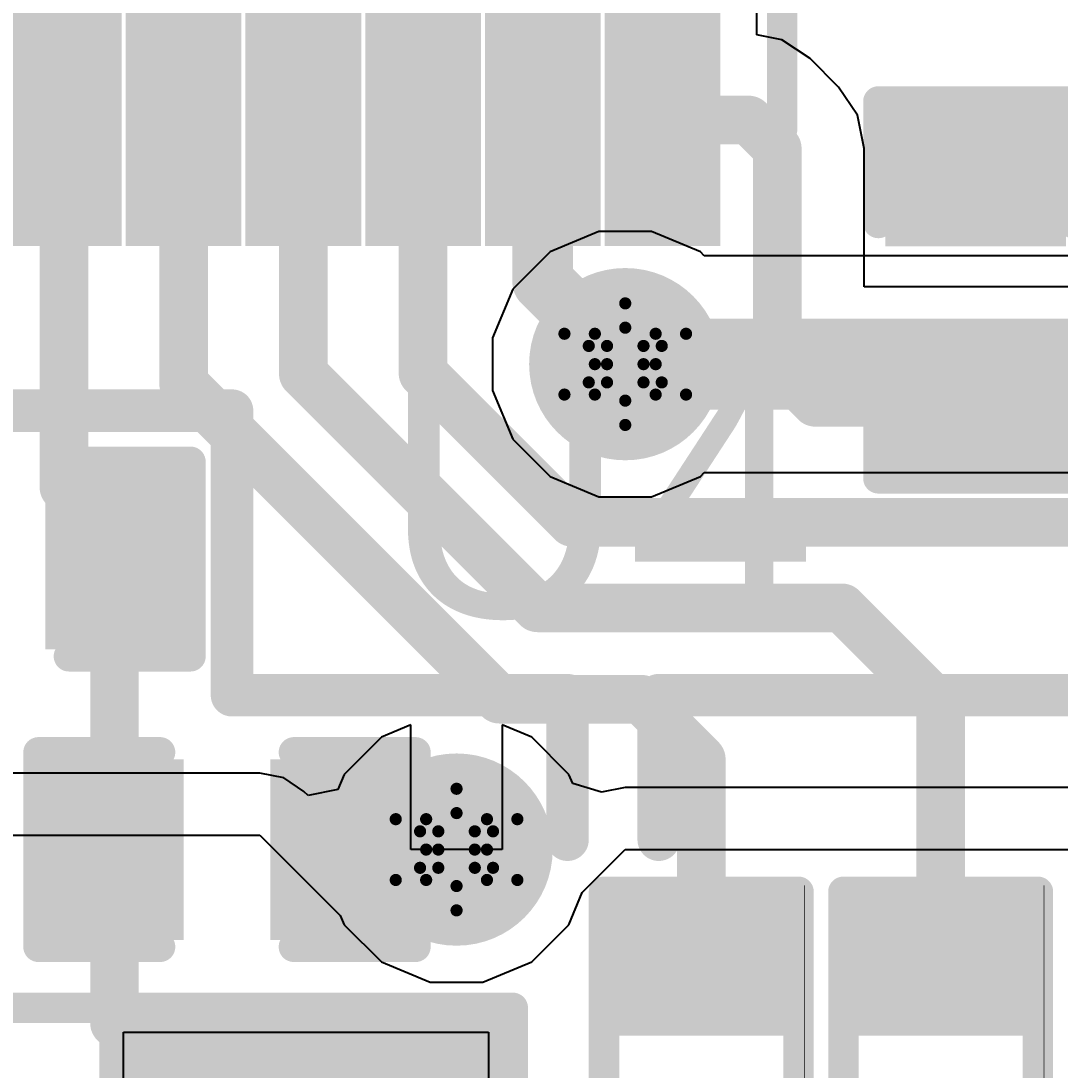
# Model space of a CAD drawing. Header units: inches. Extents: x -18 to 237, y -41 to 211.
# Drawn here: x 29.391 to 33.731, y 90.959 to 95.342 of the extents above; entities that cross this region are included whole.
import ezdxf

# ---------------------------------------------------------------- set-up
doc = ezdxf.new("R2010")
doc.units = ezdxf.units.IN
for name, color, linetype in [('Bottom Layer', 5, 'Continuous'), ('Bottom Solder', 6, 'Continuous'), ('Drill Drawing', 1, 'Continuous'), ('Top Layer', 1, 'Continuous'), ('Top Overlay', 2, 'Continuous'), ('Top Paste', 8, 'Continuous'), ('Top Solder', 216, 'Continuous'), ('Via Holes', 16, 'Continuous')]:
    doc.layers.add(name, color=color, linetype=linetype)
doc.styles.add('Arial', font='', dxfattribs={"height": 0.2})
doc.styles.get('Arial').set_extended_font_data('Arial')

# ---------------------------------------------------------------- blocks, each defined once
blk = doc.blocks.new('24_VQFN__5_5_3_5__32')
at = {"layer": 'Top Layer'}
for points in [[(-2.15, 0.39), (-1.3, 0.39), (-1.3, 0.11), (-2.15, 0.11)], [(-2.15, -0.11), (-1.3, -0.11), (-1.3, -0.39), (-2.15, -0.39)], [(-2.15, -0.61), (-1.3, -0.61), (-1.3, -0.89), (-2.15, -0.89)], [(-2.15, -1.11), (-1.3, -1.11), (-1.3, -1.39), (-2.15, -1.39)], [(-2.15, -1.61), (-1.3, -1.61), (-1.3, -1.89), (-2.15, -1.89)], [(-2.15, -2.11), (-1.3, -2.11), (-1.3, -2.39), (-2.15, -2.39)]]:
    blk.add_hatch(color=1, dxfattribs=at).paths.add_polyline_path(points)
at = {"layer": 'Top Paste'}
for points in [[(-2.15, 0.39), (-1.3, 0.39), (-1.3, 0.11), (-2.15, 0.11)], [(-2.15, -0.11), (-1.3, -0.11), (-1.3, -0.39), (-2.15, -0.39)], [(-2.15, -0.61), (-1.3, -0.61), (-1.3, -0.89), (-2.15, -0.89)], [(-2.15, -1.11), (-1.3, -1.11), (-1.3, -1.39), (-2.15, -1.39)], [(-2.15, -1.61), (-1.3, -1.61), (-1.3, -1.89), (-2.15, -1.89)], [(-2.15, -2.11), (-1.3, -2.11), (-1.3, -2.39), (-2.15, -2.39)]]:
    blk.add_hatch(color=8, dxfattribs=at).paths.add_polyline_path(points)
at = {"layer": 'Top Solder'}
for points in [[(-2.2516, 0.4916), (-1.1984, 0.4916), (-1.1984, 0.0084), (-2.2516, 0.0084)], [(-2.2516, -0.0084), (-1.1984, -0.0084), (-1.1984, -0.4916), (-2.2516, -0.4916)], [(-2.2516, -0.5084), (-1.1984, -0.5084), (-1.1984, -0.9916), (-2.2516, -0.9916)], [(-2.2516, -1.0084), (-1.1984, -1.0084), (-1.1984, -1.4916), (-2.2516, -1.4916)], [(-2.2516, -1.5084), (-1.1984, -1.5084), (-1.1984, -1.9916), (-2.2516, -1.9916)], [(-2.2516, -2.0084), (-1.1984, -2.0084), (-1.1984, -2.4916), (-2.2516, -2.4916)]]:
    blk.add_hatch(color=216, dxfattribs=at).paths.add_polyline_path(points)
at = {"layer": 'Top Overlay'}
for points in [[(-1.7646, -2.7, 0.127, 0.127, 0), (-1.7646, -2.75, 0.127, 0.127, 0)], [(-1.7646, -2.75, 0.127, 0.127, 0), (-1.2146, -2.75, 0.127, 0.127, 0)]]:
    blk.add_lwpolyline(points, format="xyseb", dxfattribs=at)
for points in [[(-1.7963, -2.7, 0.0635, 0.0635, 1), (-1.7328, -2.7, 0.0635, 0.0635, 1)], [(-1.7963, -2.75, 0.0635, 0.0635, 1), (-1.7328, -2.75, 0.0635, 0.0635, 1)], [(-1.7963, -2.75, 0.0635, 0.0635, 1), (-1.7328, -2.75, 0.0635, 0.0635, 1)]]:
    blk.add_lwpolyline(points, format="xyseb", close=True, dxfattribs=at)
blk = doc.blocks.new('R___0402_67')
at = {"layer": 'Top Layer'}
for points in [[(-0.6985, -0.3175), (-0.6985, 0.3175), (-0.2413, 0.3175), (-0.2413, -0.3175)], [(0.2413, -0.3175), (0.2413, 0.3175), (0.6985, 0.3175), (0.6985, -0.3175)]]:
    blk.add_hatch(color=1, dxfattribs=at).paths.add_polyline_path(points)
at = {"layer": 'Top Paste'}
for points in [[(-0.6985, -0.3175), (-0.6985, 0.3175), (-0.2413, 0.3175), (-0.2413, -0.3175)], [(0.2413, -0.3175), (0.2413, 0.3175), (0.6985, 0.3175), (0.6985, -0.3175)]]:
    blk.add_hatch(color=8, dxfattribs=at).paths.add_polyline_path(points)
at = {"layer": 'Top Solder'}
for points in [[(-0.7535, -0.3725), (-0.7535, 0.3725), (-0.1863, 0.3725), (-0.1863, -0.3725)], [(0.1863, -0.3725), (0.1863, 0.3725), (0.7535, 0.3725), (0.7535, -0.3725)]]:
    blk.add_hatch(color=216, dxfattribs=at).paths.add_polyline_path(points)
at = {"layer": 'Top Overlay'}
for points in [[(-0.7874, 0.4064, 0.127, 0.127, 0), (0.7874, 0.4064, 0.127, 0.127, 0)], [(-0.7874, 0.4064, 0.127, 0.127, 0), (-0.7874, -0.4064, 0.127, 0.127, 0)], [(0.7874, 0.4064, 0.127, 0.127, 0), (0.7874, -0.4064, 0.127, 0.127, 0)], [(-0.7874, -0.4064, 0.127, 0.127, 0), (0.7874, -0.4064, 0.127, 0.127, 0)], [(-0.8128, -0.4318, 0.00323, 0.00323, 0), (0.8128, -0.4318, 0.00323, 0.00323, 0)]]:
    blk.add_lwpolyline(points, format="xyseb", dxfattribs=at)
for points in [[(-0.8191, 0.4064, 0.0635, 0.0635, 1), (-0.7556, 0.4064, 0.0635, 0.0635, 1)], [(-0.8191, 0.4064, 0.0635, 0.0635, 1), (-0.7556, 0.4064, 0.0635, 0.0635, 1)], [(0.7556, 0.4064, 0.0635, 0.0635, 1), (0.8191, 0.4064, 0.0635, 0.0635, 1)], [(0.7556, 0.4064, 0.0635, 0.0635, 1), (0.8191, 0.4064, 0.0635, 0.0635, 1)], [(-0.8191, -0.4064, 0.0635, 0.0635, 1), (-0.7556, -0.4064, 0.0635, 0.0635, 1)], [(-0.8191, -0.4064, 0.0635, 0.0635, 1), (-0.7556, -0.4064, 0.0635, 0.0635, 1)], [(0.7556, -0.4064, 0.0635, 0.0635, 1), (0.8191, -0.4064, 0.0635, 0.0635, 1)], [(0.7556, -0.4064, 0.0635, 0.0635, 1), (0.8191, -0.4064, 0.0635, 0.0635, 1)], [(-0.8136, -0.4318, 0.00161, 0.00161, 1), (-0.812, -0.4318, 0.00161, 0.00161, 1)], [(0.812, -0.4318, 0.00161, 0.00161, 1), (0.8136, -0.4318, 0.00161, 0.00161, 1)]]:
    blk.add_lwpolyline(points, format="xyseb", close=True, dxfattribs=at)
blk = doc.blocks.new('R___0402_68')
at = {"layer": 'Top Layer'}
for points in [[(-0.6985, -0.3175), (-0.6985, 0.3175), (-0.2413, 0.3175), (-0.2413, -0.3175)], [(0.2413, -0.3175), (0.2413, 0.3175), (0.6985, 0.3175), (0.6985, -0.3175)]]:
    blk.add_hatch(color=1, dxfattribs=at).paths.add_polyline_path(points)
at = {"layer": 'Top Paste'}
for points in [[(-0.6985, -0.3175), (-0.6985, 0.3175), (-0.2413, 0.3175), (-0.2413, -0.3175)], [(0.2413, -0.3175), (0.2413, 0.3175), (0.6985, 0.3175), (0.6985, -0.3175)]]:
    blk.add_hatch(color=8, dxfattribs=at).paths.add_polyline_path(points)
at = {"layer": 'Top Solder'}
for points in [[(-0.7535, -0.3725), (-0.7535, 0.3725), (-0.1863, 0.3725), (-0.1863, -0.3725)], [(0.1863, -0.3725), (0.1863, 0.3725), (0.7535, 0.3725), (0.7535, -0.3725)]]:
    blk.add_hatch(color=216, dxfattribs=at).paths.add_polyline_path(points)
at = {"layer": 'Top Overlay'}
for points in [[(-0.7874, 0.4064, 0.127, 0.127, 0), (0.7874, 0.4064, 0.127, 0.127, 0)], [(-0.7874, 0.4064, 0.127, 0.127, 0), (-0.7874, -0.4064, 0.127, 0.127, 0)], [(0.7874, 0.4064, 0.127, 0.127, 0), (0.7874, -0.4064, 0.127, 0.127, 0)], [(-0.7874, -0.4064, 0.127, 0.127, 0), (0.7874, -0.4064, 0.127, 0.127, 0)], [(-0.8128, -0.4318, 0.00323, 0.00323, 0), (0.8128, -0.4318, 0.00323, 0.00323, 0)]]:
    blk.add_lwpolyline(points, format="xyseb", dxfattribs=at)
for points in [[(-0.8191, 0.4064, 0.0635, 0.0635, 1), (-0.7556, 0.4064, 0.0635, 0.0635, 1)], [(-0.8191, 0.4064, 0.0635, 0.0635, 1), (-0.7556, 0.4064, 0.0635, 0.0635, 1)], [(0.7556, 0.4064, 0.0635, 0.0635, 1), (0.8191, 0.4064, 0.0635, 0.0635, 1)], [(0.7556, 0.4064, 0.0635, 0.0635, 1), (0.8191, 0.4064, 0.0635, 0.0635, 1)], [(-0.8191, -0.4064, 0.0635, 0.0635, 1), (-0.7556, -0.4064, 0.0635, 0.0635, 1)], [(-0.8191, -0.4064, 0.0635, 0.0635, 1), (-0.7556, -0.4064, 0.0635, 0.0635, 1)], [(0.7556, -0.4064, 0.0635, 0.0635, 1), (0.8191, -0.4064, 0.0635, 0.0635, 1)], [(0.7556, -0.4064, 0.0635, 0.0635, 1), (0.8191, -0.4064, 0.0635, 0.0635, 1)], [(-0.8136, -0.4318, 0.00161, 0.00161, 1), (-0.812, -0.4318, 0.00161, 0.00161, 1)], [(0.812, -0.4318, 0.00161, 0.00161, 1), (0.8136, -0.4318, 0.00161, 0.00161, 1)]]:
    blk.add_lwpolyline(points, format="xyseb", close=True, dxfattribs=at)
blk = doc.blocks.new('R___1206_75')
at = {"layer": 'Top Layer'}
for points in [[(-2.032, 0.889), (-0.508, 0.889), (-0.508, -0.889), (-2.032, -0.889)], [(0.508, 0.889), (2.032, 0.889), (2.032, -0.889), (0.508, -0.889)]]:
    blk.add_hatch(color=1, dxfattribs=at).paths.add_polyline_path(points)
at = {"layer": 'Top Paste'}
for points in [[(-2.032, 0.889), (-0.508, 0.889), (-0.508, -0.889), (-2.032, -0.889)], [(0.508, 0.889), (2.032, 0.889), (2.032, -0.889), (0.508, -0.889)]]:
    blk.add_hatch(color=8, dxfattribs=at).paths.add_polyline_path(points)
at = {"layer": 'Top Solder'}
for points in [[(-2.1336, 0.9906), (-0.4064, 0.9906), (-0.4064, -0.9906), (-2.1336, -0.9906)], [(0.4064, 0.9906), (2.1336, 0.9906), (2.1336, -0.9906), (0.4064, -0.9906)]]:
    blk.add_hatch(color=216, dxfattribs=at).paths.add_polyline_path(points)
at = {"layer": 'Top Overlay'}
for points in [[(-2.1336, 0.9906, 0.127, 0.127, 0), (-2.1336, -0.9906, 0.127, 0.127, 0)], [(2.1336, 0.9906, 0.127, 0.127, 0), (-2.1336, 0.9906, 0.127, 0.127, 0)], [(2.1336, 0.9906, 0.127, 0.127, 0), (2.1336, -0.9906, 0.127, 0.127, 0)], [(2.1336, -0.9906, 0.127, 0.127, 0), (-2.1336, -0.9906, 0.127, 0.127, 0)]]:
    blk.add_lwpolyline(points, format="xyseb", dxfattribs=at)
for points in [[(-2.16535, 0.9906, 0.0635, 0.0635, 1), (-2.10185, 0.9906, 0.0635, 0.0635, 1)], [(-2.16535, 0.9906, 0.0635, 0.0635, 1), (-2.10185, 0.9906, 0.0635, 0.0635, 1)], [(2.10185, 0.9906, 0.0635, 0.0635, 1), (2.16535, 0.9906, 0.0635, 0.0635, 1)], [(2.10185, 0.9906, 0.0635, 0.0635, 1), (2.16535, 0.9906, 0.0635, 0.0635, 1)], [(-2.16535, -0.9906, 0.0635, 0.0635, 1), (-2.10185, -0.9906, 0.0635, 0.0635, 1)], [(-2.16535, -0.9906, 0.0635, 0.0635, 1), (-2.10185, -0.9906, 0.0635, 0.0635, 1)], [(2.10185, -0.9906, 0.0635, 0.0635, 1), (2.16535, -0.9906, 0.0635, 0.0635, 1)], [(2.10185, -0.9906, 0.0635, 0.0635, 1), (2.16535, -0.9906, 0.0635, 0.0635, 1)]]:
    blk.add_lwpolyline(points, format="xyseb", close=True, dxfattribs=at)
blk = doc.blocks.new('C___0402_148')
at = {"layer": 'Top Layer'}
for points in [[(-0.6985, -0.3175), (-0.6985, 0.3175), (-0.2413, 0.3175), (-0.2413, -0.3175)], [(0.2413, -0.3175), (0.2413, 0.3175), (0.6985, 0.3175), (0.6985, -0.3175)]]:
    blk.add_hatch(color=1, dxfattribs=at).paths.add_polyline_path(points)
at = {"layer": 'Top Paste'}
for points in [[(-0.6985, -0.3175), (-0.6985, 0.3175), (-0.2413, 0.3175), (-0.2413, -0.3175)], [(0.2413, -0.3175), (0.2413, 0.3175), (0.6985, 0.3175), (0.6985, -0.3175)]]:
    blk.add_hatch(color=8, dxfattribs=at).paths.add_polyline_path(points)
at = {"layer": 'Top Solder'}
for points in [[(-0.7585, -0.3775), (-0.7585, 0.3775), (-0.1813, 0.3775), (-0.1813, -0.3775)], [(0.1813, -0.3775), (0.1813, 0.3775), (0.7585, 0.3775), (0.7585, -0.3775)]]:
    blk.add_hatch(color=216, dxfattribs=at).paths.add_polyline_path(points)
at = {"layer": 'Top Overlay'}
for points in [[(-0.7874, -0.4064, 0.127, 0.127, 0), (-0.7874, 0.4064, 0.127, 0.127, 0)], [(-0.2794, 0.4064, 0.127, 0.127, 0), (-0.7874, 0.4064, 0.127, 0.127, 0)], [(0.7874, 0.4064, 0.127, 0.127, 0), (0.2794, 0.4064, 0.127, 0.127, 0)], [(0.7874, -0.4064, 0.127, 0.127, 0), (0.7874, 0.4064, 0.127, 0.127, 0)], [(-0.2794, -0.4064, 0.127, 0.127, 0), (-0.7874, -0.4064, 0.127, 0.127, 0)], [(0.7874, -0.4064, 0.127, 0.127, 0), (0.2794, -0.4064, 0.127, 0.127, 0)]]:
    blk.add_lwpolyline(points, format="xyseb", dxfattribs=at)
for points in [[(-0.8191, 0.4064, 0.0635, 0.0635, 1), (-0.7556, 0.4064, 0.0635, 0.0635, 1)], [(-0.8191, 0.4064, 0.0635, 0.0635, 1), (-0.7556, 0.4064, 0.0635, 0.0635, 1)], [(-0.3111, 0.4064, 0.0635, 0.0635, 1), (-0.2477, 0.4064, 0.0635, 0.0635, 1)], [(0.2477, 0.4064, 0.0635, 0.0635, 1), (0.3111, 0.4064, 0.0635, 0.0635, 1)], [(0.7556, 0.4064, 0.0635, 0.0635, 1), (0.8191, 0.4064, 0.0635, 0.0635, 1)], [(0.7556, 0.4064, 0.0635, 0.0635, 1), (0.8191, 0.4064, 0.0635, 0.0635, 1)], [(-0.8191, -0.4064, 0.0635, 0.0635, 1), (-0.7556, -0.4064, 0.0635, 0.0635, 1)], [(-0.8191, -0.4064, 0.0635, 0.0635, 1), (-0.7556, -0.4064, 0.0635, 0.0635, 1)], [(-0.3111, -0.4064, 0.0635, 0.0635, 1), (-0.2477, -0.4064, 0.0635, 0.0635, 1)], [(0.2477, -0.4064, 0.0635, 0.0635, 1), (0.3111, -0.4064, 0.0635, 0.0635, 1)], [(0.7556, -0.4064, 0.0635, 0.0635, 1), (0.8191, -0.4064, 0.0635, 0.0635, 1)], [(0.7556, -0.4064, 0.0635, 0.0635, 1), (0.8191, -0.4064, 0.0635, 0.0635, 1)]]:
    blk.add_lwpolyline(points, format="xyseb", close=True, dxfattribs=at)
blk = doc.blocks.new('C___0402_160')
at = {"layer": 'Top Layer'}
for points in [[(-0.6985, -0.3175), (-0.6985, 0.3175), (-0.2413, 0.3175), (-0.2413, -0.3175)], [(0.2413, -0.3175), (0.2413, 0.3175), (0.6985, 0.3175), (0.6985, -0.3175)]]:
    blk.add_hatch(color=1, dxfattribs=at).paths.add_polyline_path(points)
at = {"layer": 'Top Paste'}
for points in [[(-0.6985, -0.3175), (-0.6985, 0.3175), (-0.2413, 0.3175), (-0.2413, -0.3175)], [(0.2413, -0.3175), (0.2413, 0.3175), (0.6985, 0.3175), (0.6985, -0.3175)]]:
    blk.add_hatch(color=8, dxfattribs=at).paths.add_polyline_path(points)
at = {"layer": 'Top Solder'}
for points in [[(-0.7585, -0.3775), (-0.7585, 0.3775), (-0.1813, 0.3775), (-0.1813, -0.3775)], [(0.1813, -0.3775), (0.1813, 0.3775), (0.7585, 0.3775), (0.7585, -0.3775)]]:
    blk.add_hatch(color=216, dxfattribs=at).paths.add_polyline_path(points)
at = {"layer": 'Top Overlay'}
for points in [[(-0.7874, -0.4064, 0.127, 0.127, 0), (-0.7874, 0.4064, 0.127, 0.127, 0)], [(-0.7874, 0.4064, 0.127, 0.127, 0), (-0.2794, 0.4064, 0.127, 0.127, 0)], [(0.2794, 0.4064, 0.127, 0.127, 0), (0.7874, 0.4064, 0.127, 0.127, 0)], [(0.7874, -0.4064, 0.127, 0.127, 0), (0.7874, 0.4064, 0.127, 0.127, 0)], [(-0.7874, -0.4064, 0.127, 0.127, 0), (-0.2794, -0.4064, 0.127, 0.127, 0)], [(0.2794, -0.4064, 0.127, 0.127, 0), (0.7874, -0.4064, 0.127, 0.127, 0)]]:
    blk.add_lwpolyline(points, format="xyseb", dxfattribs=at)
for points in [[(-0.8191, 0.4064, 0.0635, 0.0635, 1), (-0.7556, 0.4064, 0.0635, 0.0635, 1)], [(-0.8191, 0.4064, 0.0635, 0.0635, 1), (-0.7556, 0.4064, 0.0635, 0.0635, 1)], [(-0.3111, 0.4064, 0.0635, 0.0635, 1), (-0.2477, 0.4064, 0.0635, 0.0635, 1)], [(0.2477, 0.4064, 0.0635, 0.0635, 1), (0.3111, 0.4064, 0.0635, 0.0635, 1)], [(0.7556, 0.4064, 0.0635, 0.0635, 1), (0.8191, 0.4064, 0.0635, 0.0635, 1)], [(0.7556, 0.4064, 0.0635, 0.0635, 1), (0.8191, 0.4064, 0.0635, 0.0635, 1)], [(-0.8191, -0.4064, 0.0635, 0.0635, 1), (-0.7556, -0.4064, 0.0635, 0.0635, 1)], [(-0.8191, -0.4064, 0.0635, 0.0635, 1), (-0.7556, -0.4064, 0.0635, 0.0635, 1)], [(-0.3111, -0.4064, 0.0635, 0.0635, 1), (-0.2477, -0.4064, 0.0635, 0.0635, 1)], [(0.2477, -0.4064, 0.0635, 0.0635, 1), (0.3111, -0.4064, 0.0635, 0.0635, 1)], [(0.7556, -0.4064, 0.0635, 0.0635, 1), (0.8191, -0.4064, 0.0635, 0.0635, 1)], [(0.7556, -0.4064, 0.0635, 0.0635, 1), (0.8191, -0.4064, 0.0635, 0.0635, 1)]]:
    blk.add_lwpolyline(points, format="xyseb", close=True, dxfattribs=at)
blk = doc.blocks.new('C___0402_161')
at = {"layer": 'Top Layer'}
for points in [[(-0.6985, -0.3175), (-0.6985, 0.3175), (-0.2413, 0.3175), (-0.2413, -0.3175)], [(0.2413, -0.3175), (0.2413, 0.3175), (0.6985, 0.3175), (0.6985, -0.3175)]]:
    blk.add_hatch(color=1, dxfattribs=at).paths.add_polyline_path(points)
at = {"layer": 'Top Paste'}
for points in [[(-0.6985, -0.3175), (-0.6985, 0.3175), (-0.2413, 0.3175), (-0.2413, -0.3175)], [(0.2413, -0.3175), (0.2413, 0.3175), (0.6985, 0.3175), (0.6985, -0.3175)]]:
    blk.add_hatch(color=8, dxfattribs=at).paths.add_polyline_path(points)
at = {"layer": 'Top Solder'}
for points in [[(-0.7585, -0.3775), (-0.7585, 0.3775), (-0.1813, 0.3775), (-0.1813, -0.3775)], [(0.1813, -0.3775), (0.1813, 0.3775), (0.7585, 0.3775), (0.7585, -0.3775)]]:
    blk.add_hatch(color=216, dxfattribs=at).paths.add_polyline_path(points)
at = {"layer": 'Top Overlay'}
for points in [[(-0.7874, 0.4064, 0.127, 0.127, 0), (-0.2794, 0.4064, 0.127, 0.127, 0)], [(-0.7874, -0.4064, 0.127, 0.127, 0), (-0.7874, 0.4064, 0.127, 0.127, 0)], [(0.2794, 0.4064, 0.127, 0.127, 0), (0.7874, 0.4064, 0.127, 0.127, 0)], [(0.7874, -0.4064, 0.127, 0.127, 0), (0.7874, 0.4064, 0.127, 0.127, 0)], [(-0.7874, -0.4064, 0.127, 0.127, 0), (-0.2794, -0.4064, 0.127, 0.127, 0)], [(0.2794, -0.4064, 0.127, 0.127, 0), (0.7874, -0.4064, 0.127, 0.127, 0)]]:
    blk.add_lwpolyline(points, format="xyseb", dxfattribs=at)
for points in [[(-0.8191, 0.4064, 0.0635, 0.0635, 1), (-0.7556, 0.4064, 0.0635, 0.0635, 1)], [(-0.8191, 0.4064, 0.0635, 0.0635, 1), (-0.7556, 0.4064, 0.0635, 0.0635, 1)], [(-0.3111, 0.4064, 0.0635, 0.0635, 1), (-0.2477, 0.4064, 0.0635, 0.0635, 1)], [(0.2477, 0.4064, 0.0635, 0.0635, 1), (0.3111, 0.4064, 0.0635, 0.0635, 1)], [(0.7556, 0.4064, 0.0635, 0.0635, 1), (0.8191, 0.4064, 0.0635, 0.0635, 1)], [(0.7556, 0.4064, 0.0635, 0.0635, 1), (0.8191, 0.4064, 0.0635, 0.0635, 1)], [(-0.8191, -0.4064, 0.0635, 0.0635, 1), (-0.7556, -0.4064, 0.0635, 0.0635, 1)], [(-0.8191, -0.4064, 0.0635, 0.0635, 1), (-0.7556, -0.4064, 0.0635, 0.0635, 1)], [(-0.3111, -0.4064, 0.0635, 0.0635, 1), (-0.2477, -0.4064, 0.0635, 0.0635, 1)], [(0.2477, -0.4064, 0.0635, 0.0635, 1), (0.3111, -0.4064, 0.0635, 0.0635, 1)], [(0.7556, -0.4064, 0.0635, 0.0635, 1), (0.8191, -0.4064, 0.0635, 0.0635, 1)], [(0.7556, -0.4064, 0.0635, 0.0635, 1), (0.8191, -0.4064, 0.0635, 0.0635, 1)]]:
    blk.add_lwpolyline(points, format="xyseb", close=True, dxfattribs=at)

msp = doc.modelspace()

# ---------------------------------------------------------------- hatches: boundary and pattern name
at = {"layer": 'Bottom Layer'}
h = msp.add_hatch(color=5, dxfattribs=at)
edge = h.paths.add_edge_path()
edge.add_arc((31.915, 93.9082), 0.3, 0, 360)
h = msp.add_hatch(color=5, dxfattribs=at)
edge = h.paths.add_edge_path()
edge.add_arc((31.2103, 91.8802), 0.3, 0, 360)
at = {"layer": 'Bottom Solder'}
h = msp.add_hatch(color=6, dxfattribs=at)
edge = h.paths.add_edge_path()
edge.add_arc((31.915, 93.9082), 0.4016, 0, 360)
h = msp.add_hatch(color=6, dxfattribs=at)
edge = h.paths.add_edge_path()
edge.add_arc((31.2103, 91.8802), 0.4016, 0, 360)
at = {"layer": 'Top Layer'}
h = msp.add_hatch(color=1, dxfattribs=at)
edge = h.paths.add_edge_path()
edge.add_arc((31.915, 93.9082), 0.3, 0, 360)
h = msp.add_hatch(color=1, dxfattribs=at)
edge = h.paths.add_edge_path()
edge.add_arc((31.2103, 91.8802), 0.3, 0, 360)
at = {"layer": 'Top Solder'}
h = msp.add_hatch(color=216, dxfattribs=at)
edge = h.paths.add_edge_path()
edge.add_arc((31.915, 93.9082), 0.4016, 0, 360)
h = msp.add_hatch(color=216, dxfattribs=at)
edge = h.paths.add_edge_path()
edge.add_arc((31.2103, 91.8802), 0.4016, 0, 360)
at = {"layer": 'Via Holes'}
h = msp.add_hatch(color=7, dxfattribs=at)
edge = h.paths.add_edge_path()
edge.add_arc((31.915, 93.9082), 0.15, 0, 360)
h = msp.add_hatch(color=7, dxfattribs=at)
edge = h.paths.add_edge_path()
edge.add_arc((31.2103, 91.8802), 0.15, 0, 360)

# ---------------------------------------------------------------- linework, layer by layer
at = {"layer": 'Bottom Layer'}
for p, q in [((31.8048, 94.4622), (31.6011, 94.3778)), ((32.0252, 94.4622), (31.8048, 94.4622)), ((32.2288, 94.3778), (32.0252, 94.4622)), ((31.6011, 94.3778), (31.4453, 94.222)), ((32.2452, 94.3614), (32.2288, 94.3778)), ((34.5006, 94.3614), (32.2452, 94.3614)), ((31.4453, 94.222), (31.361, 94.0184)), ((31.361, 94.0184), (31.361, 93.798)), ((31.361, 93.798), (31.4453, 93.5944)), ((31.4453, 93.5944), (31.6011, 93.4385)), ((32.2288, 93.4385), (32.2452, 93.455)), ((32.2452, 93.455), (36.2853, 93.455)), ((31.6011, 93.4385), (31.8048, 93.3542)), ((32.0252, 93.3542), (32.2288, 93.4385)), ((31.8048, 93.3542), (32.0252, 93.3542)), ((31.0198, 92.4009), (30.8965, 92.3498)), ((31.0198, 91.8802), (31.0198, 92.4009)), ((31.5241, 92.3498), (31.4008, 92.4009)), ((31.4008, 92.4009), (31.4008, 91.8802)), ((30.8965, 92.3498), (30.7406, 92.194)), ((31.68, 92.194), (31.5241, 92.3498)), ((30.3891, 92.1993), (28.4924, 92.1993)), ((30.4882, 92.1796), (30.3891, 92.1993)), ((30.5722, 92.1234), (30.4882, 92.1796)), ((30.7406, 92.194), (30.7144, 92.1306)), ((31.6957, 92.1559), (31.68, 92.194)), ((30.7144, 92.1306), (30.5898, 92.1058)), ((31.8159, 92.1194), (31.6957, 92.1559)), ((31.915, 92.1392), (31.8159, 92.1194)), ((36.3471, 92.1392), (31.915, 92.1392)), ((30.5898, 92.1058), (30.5722, 92.1234)), ((26.0096, 91.9403), (30.3891, 91.9403)), ((30.3891, 91.9403), (30.7248, 91.6046)), ((31.4008, 91.8802), (31.0198, 91.8802)), ((31.7357, 91.7009), (31.915, 91.8802)), ((31.915, 91.8802), (36.4436, 91.8802)), ((31.68, 91.5664), (31.7357, 91.7009)), ((30.7248, 91.6046), (30.7406, 91.5664)), ((30.7406, 91.5664), (30.8965, 91.4105)), ((31.5241, 91.4105), (31.68, 91.5664)), ((30.8965, 91.4105), (31.1001, 91.3262)), ((31.3205, 91.3262), (31.5241, 91.4105)), ((31.1001, 91.3262), (31.3205, 91.3262))]:
    msp.add_line(p, q, dxfattribs=at)
msp.add_lwpolyline([(31.915, 93.9082, 0.381, 0.381, 0), (36.473, 93.9082, 0.381, 0.381, 0)], format="xyseb", dxfattribs=at)
msp.add_lwpolyline([(31.8197, 93.9082, 0.1905, 0.1905, 1), (32.0102, 93.9082, 0.1905, 0.1905, 1)], format="xyseb", close=True, dxfattribs=at)
at = {"layer": 'Drill Drawing'}
for points in [[(31.788, 94.0352, 0.0508, 0.0508, 0), (31.915, 94.1622, 0.0508, 0.0508, 0)], [(31.915, 94.1622, 0.0508, 0.0508, 0), (32.042, 94.0352, 0.0508, 0.0508, 0)], [(31.661, 94.0352, 0.0508, 0.0508, 0), (31.788, 93.9082, 0.0508, 0.0508, 0)], [(31.661, 94.0352, 0.0508, 0.0508, 0), (31.788, 94.0352, 0.0508, 0.0508, 0)], [(31.8388, 93.9844, 0.0508, 0.0508, 0), (31.915, 94.0606, 0.0508, 0.0508, 0)], [(31.915, 94.0606, 0.0508, 0.0508, 0), (31.9912, 93.9844, 0.0508, 0.0508, 0)], [(32.042, 94.0352, 0.0508, 0.0508, 0), (32.169, 94.0352, 0.0508, 0.0508, 0)], [(32.042, 93.9082, 0.0508, 0.0508, 0), (32.169, 94.0352, 0.0508, 0.0508, 0)], [(31.7626, 93.9844, 0.0508, 0.0508, 0), (31.8388, 93.9082, 0.0508, 0.0508, 0)], [(31.7626, 93.9844, 0.0508, 0.0508, 0), (31.8388, 93.9844, 0.0508, 0.0508, 0)], [(31.9912, 93.9844, 0.0508, 0.0508, 0), (32.0674, 93.9844, 0.0508, 0.0508, 0)], [(31.9912, 93.9082, 0.0508, 0.0508, 0), (32.0674, 93.9844, 0.0508, 0.0508, 0)], [(31.661, 93.7812, 0.0508, 0.0508, 0), (31.788, 93.9082, 0.0508, 0.0508, 0)], [(31.7626, 93.832, 0.0508, 0.0508, 0), (31.8388, 93.9082, 0.0508, 0.0508, 0)], [(31.9912, 93.9082, 0.0508, 0.0508, 0), (32.0674, 93.832, 0.0508, 0.0508, 0)], [(32.042, 93.9082, 0.0508, 0.0508, 0), (32.169, 93.7812, 0.0508, 0.0508, 0)], [(31.7626, 93.832, 0.0508, 0.0508, 0), (31.8388, 93.832, 0.0508, 0.0508, 0)], [(31.8388, 93.832, 0.0508, 0.0508, 0), (31.915, 93.7558, 0.0508, 0.0508, 0)], [(31.915, 93.7558, 0.0508, 0.0508, 0), (31.9912, 93.832, 0.0508, 0.0508, 0)], [(31.9912, 93.832, 0.0508, 0.0508, 0), (32.0674, 93.832, 0.0508, 0.0508, 0)], [(31.661, 93.7812, 0.0508, 0.0508, 0), (31.788, 93.7812, 0.0508, 0.0508, 0)], [(31.788, 93.7812, 0.0508, 0.0508, 0), (31.915, 93.6542, 0.0508, 0.0508, 0)], [(31.915, 93.6542, 0.0508, 0.0508, 0), (32.042, 93.7812, 0.0508, 0.0508, 0)], [(32.042, 93.7812, 0.0508, 0.0508, 0), (32.169, 93.7812, 0.0508, 0.0508, 0)], [(31.0833, 92.0072, 0.0508, 0.0508, 0), (31.2103, 92.1342, 0.0508, 0.0508, 0)], [(31.2103, 92.1342, 0.0508, 0.0508, 0), (31.3373, 92.0072, 0.0508, 0.0508, 0)], [(31.1341, 91.9564, 0.0508, 0.0508, 0), (31.2103, 92.0326, 0.0508, 0.0508, 0)], [(31.2103, 92.0326, 0.0508, 0.0508, 0), (31.2865, 91.9564, 0.0508, 0.0508, 0)], [(30.9563, 92.0072, 0.0508, 0.0508, 0), (31.0833, 91.8802, 0.0508, 0.0508, 0)], [(30.9563, 92.0072, 0.0508, 0.0508, 0), (31.0833, 92.0072, 0.0508, 0.0508, 0)], [(31.3373, 92.0072, 0.0508, 0.0508, 0), (31.4643, 92.0072, 0.0508, 0.0508, 0)], [(31.3373, 91.8802, 0.0508, 0.0508, 0), (31.4643, 92.0072, 0.0508, 0.0508, 0)], [(31.0579, 91.9564, 0.0508, 0.0508, 0), (31.1341, 91.8802, 0.0508, 0.0508, 0)], [(31.0579, 91.9564, 0.0508, 0.0508, 0), (31.1341, 91.9564, 0.0508, 0.0508, 0)], [(31.2865, 91.9564, 0.0508, 0.0508, 0), (31.3627, 91.9564, 0.0508, 0.0508, 0)], [(31.2865, 91.8802, 0.0508, 0.0508, 0), (31.3627, 91.9564, 0.0508, 0.0508, 0)], [(30.9563, 91.7532, 0.0508, 0.0508, 0), (31.0833, 91.8802, 0.0508, 0.0508, 0)], [(31.0579, 91.804, 0.0508, 0.0508, 0), (31.1341, 91.8802, 0.0508, 0.0508, 0)], [(31.2865, 91.8802, 0.0508, 0.0508, 0), (31.3627, 91.804, 0.0508, 0.0508, 0)], [(31.3373, 91.8802, 0.0508, 0.0508, 0), (31.4643, 91.7532, 0.0508, 0.0508, 0)], [(31.0579, 91.804, 0.0508, 0.0508, 0), (31.1341, 91.804, 0.0508, 0.0508, 0)], [(31.1341, 91.804, 0.0508, 0.0508, 0), (31.2103, 91.7278, 0.0508, 0.0508, 0)], [(31.2103, 91.7278, 0.0508, 0.0508, 0), (31.2865, 91.804, 0.0508, 0.0508, 0)], [(31.2865, 91.804, 0.0508, 0.0508, 0), (31.3627, 91.804, 0.0508, 0.0508, 0)], [(30.9563, 91.7532, 0.0508, 0.0508, 0), (31.0833, 91.7532, 0.0508, 0.0508, 0)], [(31.0833, 91.7532, 0.0508, 0.0508, 0), (31.2103, 91.6262, 0.0508, 0.0508, 0)], [(31.2103, 91.6262, 0.0508, 0.0508, 0), (31.3373, 91.7532, 0.0508, 0.0508, 0)], [(31.3373, 91.7532, 0.0508, 0.0508, 0), (31.4643, 91.7532, 0.0508, 0.0508, 0)]]:
    msp.add_lwpolyline(points, format="xyseb", dxfattribs=at)
for points in [[(31.9023, 94.1622, 0.0254, 0.0254, 1), (31.9277, 94.1622, 0.0254, 0.0254, 1)], [(31.9023, 94.1622, 0.0254, 0.0254, 1), (31.9277, 94.1622, 0.0254, 0.0254, 1)], [(31.6483, 94.0352, 0.0254, 0.0254, 1), (31.6737, 94.0352, 0.0254, 0.0254, 1)], [(31.6483, 94.0352, 0.0254, 0.0254, 1), (31.6737, 94.0352, 0.0254, 0.0254, 1)], [(31.7753, 94.0352, 0.0254, 0.0254, 1), (31.8007, 94.0352, 0.0254, 0.0254, 1)], [(31.7753, 94.0352, 0.0254, 0.0254, 1), (31.8007, 94.0352, 0.0254, 0.0254, 1)], [(31.9023, 94.0606, 0.0254, 0.0254, 1), (31.9277, 94.0606, 0.0254, 0.0254, 1)], [(31.9023, 94.0606, 0.0254, 0.0254, 1), (31.9277, 94.0606, 0.0254, 0.0254, 1)], [(32.0293, 94.0352, 0.0254, 0.0254, 1), (32.0547, 94.0352, 0.0254, 0.0254, 1)], [(32.0293, 94.0352, 0.0254, 0.0254, 1), (32.0547, 94.0352, 0.0254, 0.0254, 1)], [(32.1563, 94.0352, 0.0254, 0.0254, 1), (32.1817, 94.0352, 0.0254, 0.0254, 1)], [(32.1563, 94.0352, 0.0254, 0.0254, 1), (32.1817, 94.0352, 0.0254, 0.0254, 1)], [(31.7499, 93.9844, 0.0254, 0.0254, 1), (31.7753, 93.9844, 0.0254, 0.0254, 1)], [(31.7499, 93.9844, 0.0254, 0.0254, 1), (31.7753, 93.9844, 0.0254, 0.0254, 1)], [(31.8261, 93.9844, 0.0254, 0.0254, 1), (31.8515, 93.9844, 0.0254, 0.0254, 1)], [(31.8261, 93.9844, 0.0254, 0.0254, 1), (31.8515, 93.9844, 0.0254, 0.0254, 1)], [(31.9785, 93.9844, 0.0254, 0.0254, 1), (32.0039, 93.9844, 0.0254, 0.0254, 1)], [(31.9785, 93.9844, 0.0254, 0.0254, 1), (32.0039, 93.9844, 0.0254, 0.0254, 1)], [(32.0547, 93.9844, 0.0254, 0.0254, 1), (32.0801, 93.9844, 0.0254, 0.0254, 1)], [(32.0547, 93.9844, 0.0254, 0.0254, 1), (32.0801, 93.9844, 0.0254, 0.0254, 1)], [(31.7753, 93.9082, 0.0254, 0.0254, 1), (31.8007, 93.9082, 0.0254, 0.0254, 1)], [(31.7753, 93.9082, 0.0254, 0.0254, 1), (31.8007, 93.9082, 0.0254, 0.0254, 1)], [(31.8261, 93.9082, 0.0254, 0.0254, 1), (31.8515, 93.9082, 0.0254, 0.0254, 1)], [(31.8261, 93.9082, 0.0254, 0.0254, 1), (31.8515, 93.9082, 0.0254, 0.0254, 1)], [(31.9785, 93.9082, 0.0254, 0.0254, 1), (32.0039, 93.9082, 0.0254, 0.0254, 1)], [(31.9785, 93.9082, 0.0254, 0.0254, 1), (32.0039, 93.9082, 0.0254, 0.0254, 1)], [(32.0293, 93.9082, 0.0254, 0.0254, 1), (32.0547, 93.9082, 0.0254, 0.0254, 1)], [(32.0293, 93.9082, 0.0254, 0.0254, 1), (32.0547, 93.9082, 0.0254, 0.0254, 1)], [(31.7499, 93.832, 0.0254, 0.0254, 1), (31.7753, 93.832, 0.0254, 0.0254, 1)], [(31.7499, 93.832, 0.0254, 0.0254, 1), (31.7753, 93.832, 0.0254, 0.0254, 1)], [(31.8261, 93.832, 0.0254, 0.0254, 1), (31.8515, 93.832, 0.0254, 0.0254, 1)], [(31.8261, 93.832, 0.0254, 0.0254, 1), (31.8515, 93.832, 0.0254, 0.0254, 1)], [(31.9785, 93.832, 0.0254, 0.0254, 1), (32.0039, 93.832, 0.0254, 0.0254, 1)], [(31.9785, 93.832, 0.0254, 0.0254, 1), (32.0039, 93.832, 0.0254, 0.0254, 1)], [(32.0547, 93.832, 0.0254, 0.0254, 1), (32.0801, 93.832, 0.0254, 0.0254, 1)], [(32.0547, 93.832, 0.0254, 0.0254, 1), (32.0801, 93.832, 0.0254, 0.0254, 1)], [(31.6483, 93.7812, 0.0254, 0.0254, 1), (31.6737, 93.7812, 0.0254, 0.0254, 1)], [(31.6483, 93.7812, 0.0254, 0.0254, 1), (31.6737, 93.7812, 0.0254, 0.0254, 1)], [(31.7753, 93.7812, 0.0254, 0.0254, 1), (31.8007, 93.7812, 0.0254, 0.0254, 1)], [(31.7753, 93.7812, 0.0254, 0.0254, 1), (31.8007, 93.7812, 0.0254, 0.0254, 1)], [(32.0293, 93.7812, 0.0254, 0.0254, 1), (32.0547, 93.7812, 0.0254, 0.0254, 1)], [(32.0293, 93.7812, 0.0254, 0.0254, 1), (32.0547, 93.7812, 0.0254, 0.0254, 1)], [(32.1563, 93.7812, 0.0254, 0.0254, 1), (32.1817, 93.7812, 0.0254, 0.0254, 1)], [(32.1563, 93.7812, 0.0254, 0.0254, 1), (32.1817, 93.7812, 0.0254, 0.0254, 1)], [(31.9023, 93.7558, 0.0254, 0.0254, 1), (31.9277, 93.7558, 0.0254, 0.0254, 1)], [(31.9023, 93.7558, 0.0254, 0.0254, 1), (31.9277, 93.7558, 0.0254, 0.0254, 1)], [(31.9023, 93.6542, 0.0254, 0.0254, 1), (31.9277, 93.6542, 0.0254, 0.0254, 1)], [(31.9023, 93.6542, 0.0254, 0.0254, 1), (31.9277, 93.6542, 0.0254, 0.0254, 1)], [(31.1976, 92.1342, 0.0254, 0.0254, 1), (31.223, 92.1342, 0.0254, 0.0254, 1)], [(31.1976, 92.1342, 0.0254, 0.0254, 1), (31.223, 92.1342, 0.0254, 0.0254, 1)], [(31.1976, 92.0326, 0.0254, 0.0254, 1), (31.223, 92.0326, 0.0254, 0.0254, 1)], [(31.1976, 92.0326, 0.0254, 0.0254, 1), (31.223, 92.0326, 0.0254, 0.0254, 1)], [(30.9436, 92.0072, 0.0254, 0.0254, 1), (30.969, 92.0072, 0.0254, 0.0254, 1)], [(30.9436, 92.0072, 0.0254, 0.0254, 1), (30.969, 92.0072, 0.0254, 0.0254, 1)], [(31.0706, 92.0072, 0.0254, 0.0254, 1), (31.096, 92.0072, 0.0254, 0.0254, 1)], [(31.0706, 92.0072, 0.0254, 0.0254, 1), (31.096, 92.0072, 0.0254, 0.0254, 1)], [(31.3246, 92.0072, 0.0254, 0.0254, 1), (31.35, 92.0072, 0.0254, 0.0254, 1)], [(31.3246, 92.0072, 0.0254, 0.0254, 1), (31.35, 92.0072, 0.0254, 0.0254, 1)], [(31.4516, 92.0072, 0.0254, 0.0254, 1), (31.477, 92.0072, 0.0254, 0.0254, 1)], [(31.4516, 92.0072, 0.0254, 0.0254, 1), (31.477, 92.0072, 0.0254, 0.0254, 1)], [(31.0452, 91.9564, 0.0254, 0.0254, 1), (31.0706, 91.9564, 0.0254, 0.0254, 1)], [(31.0452, 91.9564, 0.0254, 0.0254, 1), (31.0706, 91.9564, 0.0254, 0.0254, 1)], [(31.1214, 91.9564, 0.0254, 0.0254, 1), (31.1468, 91.9564, 0.0254, 0.0254, 1)], [(31.1214, 91.9564, 0.0254, 0.0254, 1), (31.1468, 91.9564, 0.0254, 0.0254, 1)], [(31.2738, 91.9564, 0.0254, 0.0254, 1), (31.2992, 91.9564, 0.0254, 0.0254, 1)], [(31.2738, 91.9564, 0.0254, 0.0254, 1), (31.2992, 91.9564, 0.0254, 0.0254, 1)], [(31.35, 91.9564, 0.0254, 0.0254, 1), (31.3754, 91.9564, 0.0254, 0.0254, 1)], [(31.35, 91.9564, 0.0254, 0.0254, 1), (31.3754, 91.9564, 0.0254, 0.0254, 1)], [(31.0706, 91.8802, 0.0254, 0.0254, 1), (31.096, 91.8802, 0.0254, 0.0254, 1)], [(31.0706, 91.8802, 0.0254, 0.0254, 1), (31.096, 91.8802, 0.0254, 0.0254, 1)], [(31.1214, 91.8802, 0.0254, 0.0254, 1), (31.1468, 91.8802, 0.0254, 0.0254, 1)], [(31.1214, 91.8802, 0.0254, 0.0254, 1), (31.1468, 91.8802, 0.0254, 0.0254, 1)], [(31.2738, 91.8802, 0.0254, 0.0254, 1), (31.2992, 91.8802, 0.0254, 0.0254, 1)], [(31.2738, 91.8802, 0.0254, 0.0254, 1), (31.2992, 91.8802, 0.0254, 0.0254, 1)], [(31.3246, 91.8802, 0.0254, 0.0254, 1), (31.35, 91.8802, 0.0254, 0.0254, 1)], [(31.3246, 91.8802, 0.0254, 0.0254, 1), (31.35, 91.8802, 0.0254, 0.0254, 1)], [(31.0452, 91.804, 0.0254, 0.0254, 1), (31.0706, 91.804, 0.0254, 0.0254, 1)], [(31.0452, 91.804, 0.0254, 0.0254, 1), (31.0706, 91.804, 0.0254, 0.0254, 1)], [(31.1214, 91.804, 0.0254, 0.0254, 1), (31.1468, 91.804, 0.0254, 0.0254, 1)], [(31.1214, 91.804, 0.0254, 0.0254, 1), (31.1468, 91.804, 0.0254, 0.0254, 1)], [(31.2738, 91.804, 0.0254, 0.0254, 1), (31.2992, 91.804, 0.0254, 0.0254, 1)], [(31.2738, 91.804, 0.0254, 0.0254, 1), (31.2992, 91.804, 0.0254, 0.0254, 1)], [(31.35, 91.804, 0.0254, 0.0254, 1), (31.3754, 91.804, 0.0254, 0.0254, 1)], [(31.35, 91.804, 0.0254, 0.0254, 1), (31.3754, 91.804, 0.0254, 0.0254, 1)], [(30.9436, 91.7532, 0.0254, 0.0254, 1), (30.969, 91.7532, 0.0254, 0.0254, 1)], [(30.9436, 91.7532, 0.0254, 0.0254, 1), (30.969, 91.7532, 0.0254, 0.0254, 1)], [(31.0706, 91.7532, 0.0254, 0.0254, 1), (31.096, 91.7532, 0.0254, 0.0254, 1)], [(31.0706, 91.7532, 0.0254, 0.0254, 1), (31.096, 91.7532, 0.0254, 0.0254, 1)], [(31.3246, 91.7532, 0.0254, 0.0254, 1), (31.35, 91.7532, 0.0254, 0.0254, 1)], [(31.3246, 91.7532, 0.0254, 0.0254, 1), (31.35, 91.7532, 0.0254, 0.0254, 1)], [(31.4516, 91.7532, 0.0254, 0.0254, 1), (31.477, 91.7532, 0.0254, 0.0254, 1)], [(31.4516, 91.7532, 0.0254, 0.0254, 1), (31.477, 91.7532, 0.0254, 0.0254, 1)], [(31.1976, 91.7278, 0.0254, 0.0254, 1), (31.223, 91.7278, 0.0254, 0.0254, 1)], [(31.1976, 91.7278, 0.0254, 0.0254, 1), (31.223, 91.7278, 0.0254, 0.0254, 1)], [(31.1976, 91.6262, 0.0254, 0.0254, 1), (31.223, 91.6262, 0.0254, 0.0254, 1)], [(31.1976, 91.6262, 0.0254, 0.0254, 1), (31.223, 91.6262, 0.0254, 0.0254, 1)]]:
    msp.add_lwpolyline(points, format="xyseb", close=True, dxfattribs=at)
at = {"layer": 'Top Layer'}
for p, q in [((32.4643, 95.2841), (32.4643, 95.5042)), ((32.5697, 95.2631), (32.4643, 95.2841)), ((32.6873, 95.1846), (32.5697, 95.2631)), ((32.8063, 95.0655), (32.6873, 95.1846)), ((32.8849, 94.9479), (32.8063, 95.0655)), ((32.8063, 95.0655), (32.8063, 95.0655)), ((32.9125, 94.8091), (32.8849, 94.9479)), ((32.9125, 94.2312), (32.9125, 94.8091)), ((33.9502, 94.2312), (32.9125, 94.2312)), ((29.8196, 89.0406), (29.8196, 91.1175)), ((29.8196, 91.1175), (31.3436, 91.1175)), ((31.3436, 91.1175), (31.3436, 87.7167))]:
    msp.add_line(p, q, dxfattribs=at)
for points in [[(29.5703, 93.3941, 0.2032, 0.2032, 0), (29.5703, 94.9282, 0.2032, 0.2032, 0)], [(30.0703, 93.8268, 0.2032, 0.2032, 0), (30.0703, 94.9282, 0.2032, 0.2032, 0)], [(30.5703, 93.8678, 0.2032, 0.2032, 0), (30.5703, 94.9282, 0.2032, 0.2032, 0)], [(31.0703, 93.8702, 0.2032, 0.2032, 0), (31.0703, 94.9282, 0.2032, 0.2032, 0)], [(31.5703, 94.2528, 0.254, 0.254, 0), (31.5703, 94.9282, 0.254, 0.254, 0)], [(32.0703, 94.9282, 0.2032, 0.2032, 0), (32.4309, 94.9282, 0.2032, 0.2032, 0)], [(32.4309, 94.9282, 0.2032, 0.2032, 0), (32.55, 94.8091, 0.2032, 0.2032, 0)], [(32.55, 93.9082, 0.2032, 0.2032, 0), (32.55, 94.8091, 0.2032, 0.2032, 0)], [(33.3787, 94.6884, 0.381, 0.381, 0), (34.4963, 94.6884, 0.381, 0.381, 0)], [(31.5703, 94.2528, 0.254, 0.254, 0), (31.915, 93.9082, 0.254, 0.254, 0)], [(30.5703, 93.8678, 0.2032, 0.2032, 0), (31.548, 92.8901, 0.2032, 0.2032, 0)], [(31.0703, 93.8702, 0.2032, 0.2032, 0), (31.6932, 93.2473, 0.2032, 0.2032, 0)], [(32.55, 93.9082, 0.2032, 0.2032, 0), (32.7095, 93.7486, 0.2032, 0.2032, 0)], [(30.0703, 93.8268, 0.2032, 0.2032, 0), (31.3886, 92.5085, 0.2032, 0.2032, 0)], [(32.7095, 93.7486, 0.2032, 0.2032, 0), (33.3787, 93.7486, 0.2032, 0.2032, 0)], [(29.5703, 93.3941, 0.2032, 0.2032, 0), (29.7815, 93.1829, 0.2032, 0.2032, 0)], [(31.6932, 93.2473, 0.2032, 0.2032, 0), (33.962, 93.2473, 0.2032, 0.2032, 0)], [(29.7815, 93.1033, 0.2032, 0.2032, 0), (29.7815, 93.1829, 0.2032, 0.2032, 0)], [(29.7815, 91.8802, 0.2032, 0.2032, 0), (29.7815, 93.094, 0.2032, 0.2032, 0)], [(31.548, 92.8901, 0.2032, 0.2032, 0), (32.8204, 92.8901, 0.2032, 0.2032, 0)], [(32.8204, 92.8901, 0.2032, 0.2032, 0), (33.2325, 92.4781, 0.2032, 0.2032, 0)], [(31.3886, 92.5085, 0.2032, 0.2032, 0), (31.9815, 92.5085, 0.2032, 0.2032, 0)], [(31.9815, 92.5085, 0.2032, 0.2032, 0), (32.2325, 92.2576, 0.2032, 0.2032, 0)], [(33.2325, 91.3864, 0.2032, 0.2032, 0), (33.2325, 92.4781, 0.2032, 0.2032, 0)], [(32.2325, 91.3864, 0.2032, 0.2032, 0), (32.2325, 92.2576, 0.2032, 0.2032, 0)], [(30.7213, 91.8802, 0.381, 0.381, 0), (31.2103, 91.8802, 0.381, 0.381, 0)], [(29.7815, 91.1556, 0.2032, 0.2032, 0), (29.7815, 91.8802, 0.2032, 0.2032, 0)], [(29.7815, 91.1556, 0.2032, 0.2032, 0), (30.6328, 90.3043, 0.2032, 0.2032, 0)]]:
    msp.add_lwpolyline(points, format="xyseb", dxfattribs=at)
for points in [[(29.5195, 94.9282, 0.1016, 0.1016, 1), (29.6211, 94.9282, 0.1016, 0.1016, 1)], [(30.0195, 94.9282, 0.1016, 0.1016, 1), (30.1211, 94.9282, 0.1016, 0.1016, 1)], [(30.5195, 94.9282, 0.1016, 0.1016, 1), (30.6211, 94.9282, 0.1016, 0.1016, 1)], [(31.0195, 94.9282, 0.1016, 0.1016, 1), (31.1211, 94.9282, 0.1016, 0.1016, 1)], [(31.5068, 94.9282, 0.127, 0.127, 1), (31.6338, 94.9282, 0.127, 0.127, 1)], [(32.0195, 94.9282, 0.1016, 0.1016, 1), (32.1211, 94.9282, 0.1016, 0.1016, 1)], [(32.3801, 94.9282, 0.1016, 0.1016, 1), (32.4817, 94.9282, 0.1016, 0.1016, 1)], [(32.3801, 94.9282, 0.1016, 0.1016, 1), (32.4817, 94.9282, 0.1016, 0.1016, 1)], [(32.4992, 94.8091, 0.1016, 0.1016, 1), (32.6008, 94.8091, 0.1016, 0.1016, 1)], [(32.4992, 94.8091, 0.1016, 0.1016, 1), (32.6008, 94.8091, 0.1016, 0.1016, 1)], [(33.2835, 94.6884, 0.1905, 0.1905, 1), (33.474, 94.6884, 0.1905, 0.1905, 1)], [(31.5068, 94.2528, 0.127, 0.127, 1), (31.6338, 94.2528, 0.127, 0.127, 1)], [(31.5068, 94.2528, 0.127, 0.127, 1), (31.6338, 94.2528, 0.127, 0.127, 1)], [(31.8515, 93.9082, 0.127, 0.127, 1), (31.9785, 93.9082, 0.127, 0.127, 1)], [(30.5195, 93.8678, 0.1016, 0.1016, 1), (30.6211, 93.8678, 0.1016, 0.1016, 1)], [(30.5195, 93.8678, 0.1016, 0.1016, 1), (30.6211, 93.8678, 0.1016, 0.1016, 1)], [(31.0195, 93.8702, 0.1016, 0.1016, 1), (31.1211, 93.8702, 0.1016, 0.1016, 1)], [(31.0195, 93.8702, 0.1016, 0.1016, 1), (31.1211, 93.8702, 0.1016, 0.1016, 1)], [(32.4992, 93.9082, 0.1016, 0.1016, 1), (32.6008, 93.9082, 0.1016, 0.1016, 1)], [(32.4992, 93.9082, 0.1016, 0.1016, 1), (32.6008, 93.9082, 0.1016, 0.1016, 1)], [(30.0195, 93.8268, 0.1016, 0.1016, 1), (30.1211, 93.8268, 0.1016, 0.1016, 1)], [(30.0195, 93.8268, 0.1016, 0.1016, 1), (30.1211, 93.8268, 0.1016, 0.1016, 1)], [(32.6587, 93.7486, 0.1016, 0.1016, 1), (32.7603, 93.7486, 0.1016, 0.1016, 1)], [(32.6587, 93.7486, 0.1016, 0.1016, 1), (32.7603, 93.7486, 0.1016, 0.1016, 1)], [(33.3279, 93.7486, 0.1016, 0.1016, 1), (33.4295, 93.7486, 0.1016, 0.1016, 1)], [(29.5195, 93.3941, 0.1016, 0.1016, 1), (29.6211, 93.3941, 0.1016, 0.1016, 1)], [(29.5195, 93.3941, 0.1016, 0.1016, 1), (29.6211, 93.3941, 0.1016, 0.1016, 1)], [(31.6424, 93.2473, 0.1016, 0.1016, 1), (31.744, 93.2473, 0.1016, 0.1016, 1)], [(31.6424, 93.2473, 0.1016, 0.1016, 1), (31.744, 93.2473, 0.1016, 0.1016, 1)], [(29.7307, 93.1829, 0.1016, 0.1016, 1), (29.8323, 93.1829, 0.1016, 0.1016, 1)], [(29.7307, 93.1829, 0.1016, 0.1016, 1), (29.8323, 93.1829, 0.1016, 0.1016, 1)], [(29.7307, 93.1033, 0.1016, 0.1016, 1), (29.8323, 93.1033, 0.1016, 0.1016, 1)], [(29.7307, 93.094, 0.1016, 0.1016, 1), (29.8323, 93.094, 0.1016, 0.1016, 1)], [(31.4972, 92.8901, 0.1016, 0.1016, 1), (31.5988, 92.8901, 0.1016, 0.1016, 1)], [(31.4972, 92.8901, 0.1016, 0.1016, 1), (31.5988, 92.8901, 0.1016, 0.1016, 1)], [(32.7696, 92.8901, 0.1016, 0.1016, 1), (32.8712, 92.8901, 0.1016, 0.1016, 1)], [(32.7696, 92.8901, 0.1016, 0.1016, 1), (32.8712, 92.8901, 0.1016, 0.1016, 1)], [(31.3378, 92.5085, 0.1016, 0.1016, 1), (31.4394, 92.5085, 0.1016, 0.1016, 1)], [(31.3378, 92.5085, 0.1016, 0.1016, 1), (31.4394, 92.5085, 0.1016, 0.1016, 1)], [(31.9307, 92.5085, 0.1016, 0.1016, 1), (32.0323, 92.5085, 0.1016, 0.1016, 1)], [(31.9307, 92.5085, 0.1016, 0.1016, 1), (32.0323, 92.5085, 0.1016, 0.1016, 1)], [(33.1817, 92.4781, 0.1016, 0.1016, 1), (33.2833, 92.4781, 0.1016, 0.1016, 1)], [(33.1817, 92.4781, 0.1016, 0.1016, 1), (33.2833, 92.4781, 0.1016, 0.1016, 1)], [(32.1817, 92.2576, 0.1016, 0.1016, 1), (32.2833, 92.2576, 0.1016, 0.1016, 1)], [(32.1817, 92.2576, 0.1016, 0.1016, 1), (32.2833, 92.2576, 0.1016, 0.1016, 1)], [(30.6261, 91.8802, 0.1905, 0.1905, 1), (30.8166, 91.8802, 0.1905, 0.1905, 1)], [(31.1151, 91.8802, 0.1905, 0.1905, 1), (31.3056, 91.8802, 0.1905, 0.1905, 1)], [(29.7307, 91.8802, 0.1016, 0.1016, 1), (29.8323, 91.8802, 0.1016, 0.1016, 1)], [(29.7307, 91.8802, 0.1016, 0.1016, 1), (29.8323, 91.8802, 0.1016, 0.1016, 1)], [(32.1817, 91.3864, 0.1016, 0.1016, 1), (32.2833, 91.3864, 0.1016, 0.1016, 1)], [(33.1817, 91.3864, 0.1016, 0.1016, 1), (33.2833, 91.3864, 0.1016, 0.1016, 1)], [(29.7307, 91.1556, 0.1016, 0.1016, 1), (29.8323, 91.1556, 0.1016, 0.1016, 1)], [(29.7307, 91.1556, 0.1016, 0.1016, 1), (29.8323, 91.1556, 0.1016, 0.1016, 1)]]:
    msp.add_lwpolyline(points, format="xyseb", close=True, dxfattribs=at)
at = {"layer": 'Top Overlay'}
for points in [[(28.3669, 93.7139, 0.1778, 0.1778, 0), (30.2725, 93.7139, 0.1778, 0.1778, 0)], [(30.2725, 92.5251, 0.1778, 0.1778, 0), (30.2725, 93.7139, 0.1778, 0.1778, 0)], [(30.2725, 92.5251, 0.1778, 0.1778, 0), (31.6738, 92.5251, 0.1778, 0.1778, 0)], [(31.6738, 91.9215, 0.1778, 0.1778, 0), (31.6738, 92.5251, 0.1778, 0.1778, 0)], [(32.0548, 92.5251, 0.1778, 0.1778, 0), (37.7545, 92.5251, 0.1778, 0.1778, 0)], [(32.0548, 91.9215, 0.1778, 0.1778, 0), (32.0548, 92.5251, 0.1778, 0.1778, 0)]]:
    msp.add_lwpolyline(points, format="xyseb", dxfattribs=at)
for points in [[(30.228, 93.7139, 0.0889, 0.0889, 1), (30.3169, 93.7139, 0.0889, 0.0889, 1)], [(30.228, 93.7139, 0.0889, 0.0889, 1), (30.3169, 93.7139, 0.0889, 0.0889, 1)], [(30.228, 92.5251, 0.0889, 0.0889, 1), (30.3169, 92.5251, 0.0889, 0.0889, 1)], [(30.228, 92.5251, 0.0889, 0.0889, 1), (30.3169, 92.5251, 0.0889, 0.0889, 1)], [(31.6294, 92.5251, 0.0889, 0.0889, 1), (31.7183, 92.5251, 0.0889, 0.0889, 1)], [(31.6294, 92.5251, 0.0889, 0.0889, 1), (31.7183, 92.5251, 0.0889, 0.0889, 1)], [(32.0104, 92.5251, 0.0889, 0.0889, 1), (32.0993, 92.5251, 0.0889, 0.0889, 1)], [(32.0104, 92.5251, 0.0889, 0.0889, 1), (32.0993, 92.5251, 0.0889, 0.0889, 1)], [(31.6294, 91.9215, 0.0889, 0.0889, 1), (31.7183, 91.9215, 0.0889, 0.0889, 1)], [(32.0104, 91.9215, 0.0889, 0.0889, 1), (32.0993, 91.9215, 0.0889, 0.0889, 1)]]:
    msp.add_lwpolyline(points, format="xyseb", close=True, dxfattribs=at)

# ---------------------------------------------------------------- block references
for name, p, rotation in [('24_VQFN__5_5_3_5__32', (29.8203, 96.6532), 90), ('C___0402_148', (33.3787, 94.2185), 270), ('R___0402_68', (32.2325, 90.9165), 90), ('R___0402_67', (33.2325, 90.9165), 90), ('R___1206_75', (29.3116, 90.2285), 180)]:
    msp.add_blockref(name, p, dxfattribs=dict(rotation=rotation))
for name, p in [('C___0402_161', (29.3116, 93.094)), ('C___0402_160', (30.2514, 91.8802))]:
    msp.add_blockref(name, p)

# ---------------------------------------------------------------- texts
at = {"layer": 'Top Overlay', "style": 'Arial'}
msp.add_text('U4', height=1.016, dxfattribs=at).set_placement((30.8979, 92.8529))

doc.saveas('drawing.dxf')
